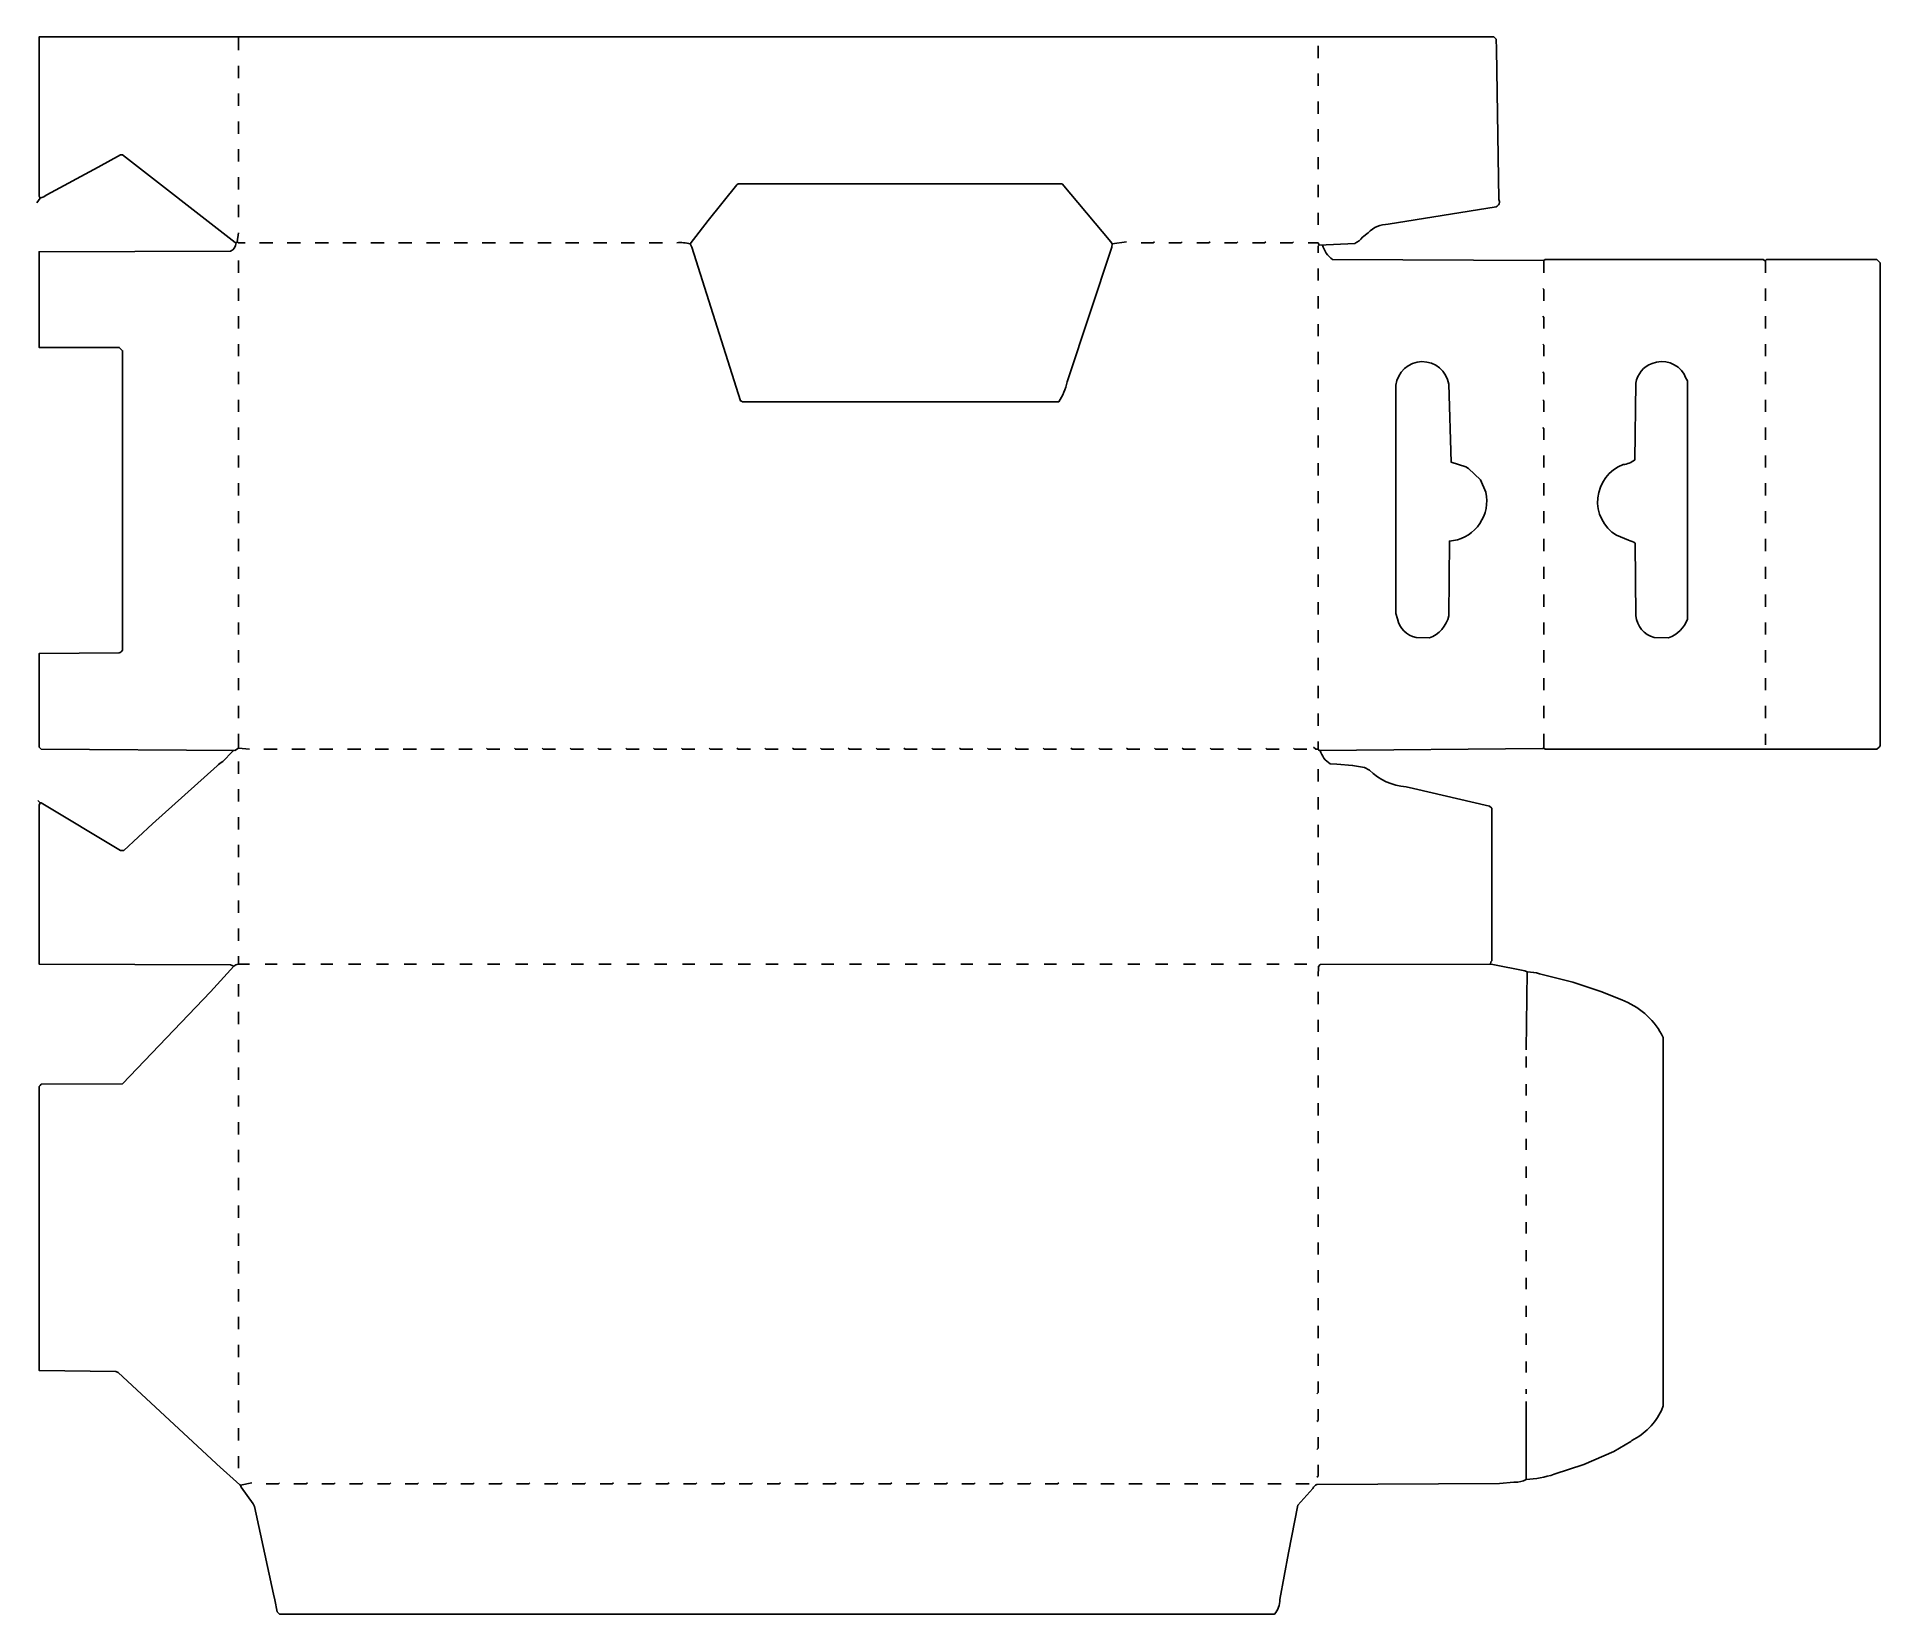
# Model space of a CAD drawing. Extents: x 83 to 1739, y 73 to 1490.
import ezdxf

# ---------------------------------------------------------------- set-up
doc = ezdxf.new("R2010")
doc.units = 0
doc.layers.get('0').update_dxf_attribs({"linetype": 'CONTINUOUS'})

msp = doc.modelspace()

# ---------------------------------------------------------------- linework, layer by layer
at = {"color": 250, "linetype": 'CONTINUOUS'}
for points in [[(1225, 1305), (1234, 1305), (1235, 1303), (1266.982192, 1304.480822, 0.136009), (1274, 1310), (1279, 1314, -0.212134), (1297.067568, 1321.594595), (1393.923077, 1337.384615, 0.461594), (1396.492428, 1344.00735), (1394.445545, 1479.044554), (1394, 1488), (1392, 1490), (85, 1490), (85, 1347), (86, 1345), (83, 1341)], [(262, 1305), (261.204918, 1305.245902), (160, 1384), (158, 1384), (138, 1373), (92, 1348, -0.079147), (86, 1345)], [(658, 1305, -0.094028), (670, 1304), (671.3, 1301.1), (715, 1163), (715.9, 1162.8), (717, 1162), (1001, 1162, 0.090711), (1008.7, 1180.1), (1009.3, 1181.9), (1048.647059, 1301.088235), (1049, 1304), (1047.754098, 1305.795082), (1004, 1358), (713, 1358), (712, 1357), (686.2, 1324.9), (670, 1304)], [(274, 850), (264, 851), (261, 849), (87, 850), (85, 852), (85, 936), (156.993246, 936.493058, 0.113149), (160, 939), (160, 1208), (157, 1211), (85, 1211), (85, 1297), (256.997127, 1297.497093, 0.277226), (262, 1305), (263, 1306), (264, 1314)], [(1230, 852), (1232, 850), (1234, 850), (1235, 849), (1436.1, 850.8), (1437, 851), (1438, 850), (1736, 850), (1738, 852), (1739, 853), (1739, 1287), (1736, 1290), (1637, 1290), (1636, 1289), (1635.1, 1289.2), (1634, 1290), (1438, 1290), (1437, 1289), (1247, 1290, -0.16231), (1238, 1303)], [(1334, 950, 0.259932), (1351.507459, 970.007243), (1352, 1037, 0.424238), (1385.384615, 1077.076923), (1384.615385, 1080.923077), (1380, 1092), (1369.153846, 1102.230769), (1366.846154, 1103.769231), (1353.49725, 1108.064168), (1351.50714, 1177.993058, 0.871882), (1304, 1177), (1304, 972), (1305.384615, 967.076923, 0.302828), (1322.035294, 950.458824), (1334, 950)], [(1549, 950, 0.206397), (1566, 967), (1566, 1181, -0.079147), (1563, 1187, 0.359206), (1534.1, 1196.7, 0.263932), (1519.492757, 1178.992961), (1518.507243, 1110.007039, -0.139327), (1508.1, 1105.7, 0.62325), (1502.1, 1042.2), (1512.9, 1037.7, -0.108938), (1519, 1035), (1519.492311, 970.007459, 0.311051), (1536.032995, 950.461929), (1549, 950)], [(84, 804), (86, 802), (86.9, 801.8), (158, 759), (161, 759), (187, 783), (245, 835, -0.09902), (250, 839), (258.8, 848.1), (259, 849)], [(1389, 657), (1389.3, 658.9), (1390, 660), (1390, 797), (1388, 799), (1319.911765, 814.647059), (1313.088235, 816.352941, -0.180406), (1280.195122, 831.243902), (1275.634855, 833.630705), (1265.037931, 835.455172), (1251.032995, 836.461929), (1245, 837, -0.203782), (1236, 849)], [(86, 802), (85.8, 801.1), (85, 800), (85, 657), (257.1, 656.2), (260, 655, -0.120666), (264, 657), (274, 657)], [(260, 655), (239, 632), (159.993336, 549.493153), (87, 549), (86, 548), (85, 547), (85, 292), (153.972646, 291.02894), (156.153846, 290.230769), (244.231507, 208.249315), (244.767221, 207.750594), (265.204918, 189.245902), (266, 189), (266.4, 187.2), (277.230769, 172.153846), (278.6, 169.8), (295.615385, 90.923077), (296.647059, 85.911765), (299, 75), (301, 73), (1195, 73, 0.182023), (1199.594595, 86.067568), (1207.384615, 127.923077), (1216, 171), (1229.2, 185.9, -0.133487), (1233.003012, 189.503049), (1396.996988, 190.496951), (1409.964706, 191.458824), (1411.06, 191.58, 0.139619), (1421, 194, 0.069485), (1446.088235, 198.647059), (1472.9, 207.3), (1499.9, 219.2), (1515, 228), (1516, 229, 0.161257), (1542.647059, 256.088235), (1544, 260), (1544, 591), (1542.7, 593.9, 0.174805), (1506.9, 624.8), (1488.1, 632.3), (1462.911765, 640.647059), (1433.088235, 648.352941, 0.068275), (1422, 650), (1419.9, 650.8), (1390.9, 656.7), (1389, 657), (1236.003226, 656.503268), (1234.445545, 654.955446), (1234, 646)]]:
    msp.add_lwpolyline(points, format="xyb", dxfattribs=at)
for points in [[(264, 1478), (264, 1490)], [(264, 1453), (264, 1464)], [(264, 1428), (264, 1439)], [(264, 1403), (264, 1414)], [(264, 1378), (264, 1389)], [(264, 1353), (264, 1364)], [(264, 1328), (264, 1339)], [(264, 1278), (264, 1289)], [(1636, 1278), (1636, 1289)], [(264, 1253), (264, 1264)], [(1636, 1253), (1636, 1264)], [(264, 1228), (264, 1239)], [(1636, 1228), (1636, 1239)], [(264, 1203), (264, 1214)], [(1636, 1203), (1636, 1214)], [(264, 1178), (264, 1189)], [(1636, 1178), (1636, 1189)], [(264, 1153), (264, 1164)], [(1636, 1153), (1636, 1164)], [(264, 1128), (264, 1139)], [(1636, 1128), (1636, 1139)], [(264, 1103), (264, 1114)], [(1636, 1103), (1636, 1114)], [(264, 1078), (264, 1089)], [(1636, 1078), (1636, 1089)], [(264, 1053), (264, 1064)], [(1636, 1053), (1636, 1064)], [(264, 1028), (264, 1039)], [(1636, 1028), (1636, 1039)], [(264, 1003), (264, 1014)], [(1636, 1003), (1636, 1014)], [(264, 978), (264, 989)], [(1636, 978), (1636, 989)], [(264, 953), (264, 964)], [(1636, 953), (1636, 964)], [(264, 928), (264, 939)], [(1636, 928), (1636, 939)], [(264, 903), (264, 914)], [(1636, 903), (1636, 914)], [(264, 878), (264, 889)], [(1636, 878), (1636, 889)], [(264, 851), (264, 864)], [(1636, 854), (1636, 864)], [(264, 828), (264, 839)], [(264, 803), (264, 814)], [(264, 778), (264, 789)], [(264, 753), (264, 764)], [(264, 728), (264, 739)], [(264, 703), (264, 714)], [(264, 678), (264, 689)], [(264, 657), (264, 664)], [(288, 657), (299, 657)], [(313, 657), (324, 657)], [(338, 657), (349, 657)], [(363, 657), (374, 657)], [(388, 657), (399, 657)], [(413, 657), (424, 657)], [(438, 657), (449, 657)], [(463, 657), (474, 657)], [(488, 657), (499, 657)], [(513, 657), (524, 657)], [(538, 657), (549, 657)], [(563, 657), (574, 657)], [(588, 657), (599, 657)], [(613, 657), (624, 657)], [(638, 657), (649, 657)], [(663, 657), (674, 657)], [(688, 657), (699, 657)], [(713, 657), (724, 657)], [(738, 657), (749, 657)], [(763, 657), (774, 657)], [(788, 657), (799, 657)], [(813, 657), (824, 657)], [(838, 657), (849, 657)], [(863, 657), (874, 657)], [(888, 657), (899, 657)], [(913, 657), (924, 657)], [(938, 657), (949, 657)], [(963, 657), (974, 657)], [(988, 657), (999, 657)], [(1013, 657), (1024, 657)], [(1038, 657), (1049, 657)], [(1063, 657), (1074, 657)], [(1088, 657), (1099, 657)], [(1113, 657), (1124, 657)], [(1138, 657), (1149, 657)], [(1163, 657), (1174, 657)], [(1188, 657), (1199, 657)], [(1213, 657), (1224, 657)], [(1421, 580), (1422, 650)], [(264, 628), (264, 639)], [(264, 603), (264, 614)], [(264, 578), (264, 589)], [(264, 553), (264, 564)], [(1421, 564), (1421, 574)], [(1421, 539), (1421, 549)], [(264, 529), (264, 539)], [(264, 504), (264, 515)], [(1421, 515), (1421, 525)], [(1421, 490), (1421, 500)], [(264, 479), (264, 490)], [(264, 454), (264, 465)], [(1421, 465), (1421, 475)], [(1421, 440), (1421, 450)], [(264, 429), (264, 440)], [(264, 404), (264, 415)], [(1421, 415), (1421, 425)], [(1421, 390), (1421, 400)], [(264, 379), (264, 390)], [(264, 354), (264, 365)], [(1421, 365), (1421, 375)], [(1421, 340), (1421, 350)], [(264, 329), (264, 340)], [(264, 304), (264, 315)], [(1421, 315), (1421, 325)], [(1421, 290), (1421, 300)], [(264, 279), (264, 290)], [(264, 254), (264, 265)], [(1421, 271), (1421, 275)], [(1421, 194), (1421, 264)], [(264, 229), (264, 240)], [(264, 204), (264, 215)]]:
    msp.add_lwpolyline(points, dxfattribs=at)
at = {"color": 251, "linetype": 'CONTINUOUS'}
for points in [[(1234, 1471), (1234, 1482)], [(1234, 1446), (1234, 1457)], [(1234, 1421), (1234, 1432)], [(1234, 1396), (1234, 1407)], [(1234, 1371), (1234, 1382)], [(1234, 1346), (1234, 1357)], [(1234, 1321), (1234, 1332)], [(270, 1305), (264, 1305), (263, 1306)], [(283, 1305), (295, 1305)], [(308, 1305), (320, 1305)], [(333, 1305), (345, 1305)], [(358, 1305), (370, 1305)], [(383, 1305), (395, 1305)], [(408, 1305), (420, 1305)], [(433, 1305), (445, 1305)], [(458, 1305), (470, 1305)], [(483, 1305), (495, 1305)], [(508, 1305), (520, 1305)], [(533, 1305), (545, 1305)], [(558, 1305), (570, 1305)], [(583, 1305), (595, 1305)], [(608, 1305), (620, 1305)], [(633, 1305), (645, 1305)], [(1049, 1304), (1062, 1306)], [(1234, 1296), (1234, 1302), (1235, 1303)], [(1234, 1271), (1234, 1282)], [(1437, 1278), (1437, 1289)], [(1437, 1253), (1437, 1263), (1436, 1264)], [(1234, 1246), (1234, 1257)], [(1234, 1221), (1234, 1232)], [(1437, 1228), (1437, 1238), (1436, 1239)], [(1437, 1203), (1437, 1213), (1436, 1214)], [(1234, 1196), (1234, 1207)], [(1234, 1171), (1234, 1182)], [(1437, 1178), (1437, 1188), (1436, 1189)], [(1437, 1153), (1437, 1163), (1436, 1164)], [(1234, 1146), (1234, 1157)], [(1234, 1121), (1234, 1132)], [(1437, 1128), (1437, 1138), (1436, 1139)], [(1437, 1103), (1437, 1114)], [(1234, 1096), (1234, 1107)], [(1234, 1071), (1234, 1082)], [(1437, 1078), (1437, 1089)], [(1437, 1053), (1437, 1064)], [(1234, 1046), (1234, 1057)], [(1234, 1021), (1234, 1032)], [(1437, 1028), (1437, 1039)], [(1437, 1003), (1437, 1014)], [(1234, 996), (1234, 1007)], [(1234, 971), (1234, 982)], [(1437, 978), (1437, 989)], [(1437, 953), (1437, 964)], [(1234, 946), (1234, 957)], [(1234, 921), (1234, 932)], [(1437, 928), (1437, 939)], [(1437, 903), (1437, 914)], [(1234, 896), (1234, 907)], [(1234, 871), (1234, 882)], [(1437, 878), (1437, 889)], [(1437, 851), (1437, 864)], [(287, 850), (299, 850)], [(312, 850), (324, 850)], [(337, 850), (349, 850)], [(362, 850), (374, 850)], [(387, 850), (399, 850)], [(412, 850), (424, 850)], [(437, 850), (449, 850)], [(462, 850), (474, 850)], [(1234, 850), (1234, 857)], [(1234, 821), (1234, 832)], [(1234, 796), (1234, 807)], [(1234, 771), (1234, 782)], [(1234, 746), (1234, 757)], [(1234, 721), (1234, 732)], [(1234, 696), (1234, 707)], [(1234, 671), (1234, 682)], [(1234, 621), (1234, 632)], [(1234, 596), (1234, 607)], [(1234, 571), (1234, 582)], [(1234, 546), (1234, 557)], [(1234, 521), (1234, 532)], [(1234, 496), (1234, 507)], [(1234, 471), (1234, 482)], [(1234, 446), (1234, 457)], [(1234, 421), (1234, 432)], [(1234, 396), (1234, 407)], [(1234, 371), (1234, 382)], [(1234, 346), (1234, 357)], [(1234, 321), (1234, 332)], [(1234, 296), (1234, 307)], [(266, 189), (276, 191)], [(1014, 190), (1026, 190)], [(1039, 190), (1051, 190)], [(1064, 190), (1076, 190)], [(1089, 190), (1101, 190)], [(1114, 190), (1126, 190)], [(1139, 190), (1151, 190)], [(1164, 190), (1176, 190)], [(1189, 190), (1201, 190)], [(1214, 190), (1226, 190)]]:
    msp.add_lwpolyline(points, dxfattribs=at)
at = {"color": 252, "linetype": 'CONTINUOUS'}
for points in [[(1075, 1305), (1086, 1305), (1087, 1306)], [(1100, 1305), (1111, 1305), (1112, 1306)], [(1125, 1305), (1136, 1305), (1137, 1306)], [(1150, 1305), (1161, 1305), (1162, 1306)], [(1175, 1305), (1186, 1305), (1187, 1306)], [(1200, 1305), (1211, 1305), (1212, 1306)], [(499, 850), (488, 850), (487, 851)], [(524, 850), (513, 850), (512, 851)], [(549, 850), (538, 850), (537, 851)], [(574, 850), (563, 850), (562, 851)], [(599, 850), (588, 850), (587, 851)], [(624, 850), (613, 850), (612, 851)], [(649, 850), (638, 850), (637, 851)], [(674, 850), (663, 850), (662, 851)], [(699, 850), (688, 850), (687, 851)], [(724, 850), (713, 850), (712, 851)], [(749, 850), (738, 850), (737, 851)], [(774, 850), (763, 850), (762, 851)], [(799, 850), (788, 850), (787, 851)], [(824, 850), (813, 850), (812, 851)], [(849, 850), (838, 850), (837, 851)], [(874, 850), (863, 850), (862, 851)], [(899, 850), (888, 850), (887, 851)], [(924, 850), (913, 850), (912, 851)], [(949, 850), (938, 850), (937, 851)], [(974, 850), (963, 850), (962, 851)], [(999, 850), (988, 850), (987, 851)], [(1024, 850), (1013, 850), (1012, 851)], [(1049, 850), (1038, 850), (1037, 851)], [(1074, 850), (1063, 850), (1062, 851)], [(1099, 850), (1088, 850), (1087, 851)], [(1124, 850), (1113, 850), (1112, 851)], [(1149, 850), (1138, 850), (1137, 851)], [(1174, 850), (1163, 850), (1162, 851)], [(1199, 850), (1188, 850), (1187, 851)], [(1224, 850), (1213, 850), (1212, 851)], [(1233, 271), (1234, 272), (1234, 282)], [(1233, 246), (1234, 247), (1234, 257)], [(1233, 221), (1234, 222), (1234, 232)], [(1233, 196), (1234, 197), (1234, 207)], [(289, 190), (300, 190), (301, 191)], [(314, 190), (325, 190), (326, 191)], [(339, 190), (350, 190), (351, 191)], [(364, 190), (375, 190), (376, 191)], [(389, 190), (400, 190), (401, 191)], [(414, 190), (425, 190), (426, 191)], [(439, 190), (450, 190), (451, 191)], [(464, 190), (475, 190), (476, 191)], [(489, 190), (500, 190), (501, 191)], [(514, 190), (525, 190), (526, 191)], [(539, 190), (550, 190), (551, 191)], [(564, 190), (575, 190), (576, 191)], [(589, 190), (600, 190), (601, 191)], [(614, 190), (625, 190), (626, 191)], [(639, 190), (650, 190), (651, 191)], [(664, 190), (675, 190), (676, 191)], [(689, 190), (700, 190), (701, 191)], [(714, 190), (725, 190), (726, 191)], [(739, 190), (750, 190), (751, 191)], [(764, 190), (775, 190), (776, 191)], [(789, 190), (800, 190), (801, 191)], [(814, 190), (825, 190), (826, 191)], [(839, 190), (850, 190), (851, 191)], [(864, 190), (875, 190), (876, 191)], [(889, 190), (900, 190), (901, 191)], [(914, 190), (925, 190), (926, 191)], [(939, 190), (950, 190), (951, 191)], [(964, 190), (975, 190), (976, 191)], [(989, 190), (1000, 190), (1001, 191)]]:
    msp.add_lwpolyline(points, dxfattribs=at)

doc.saveas('drawing.dxf')
